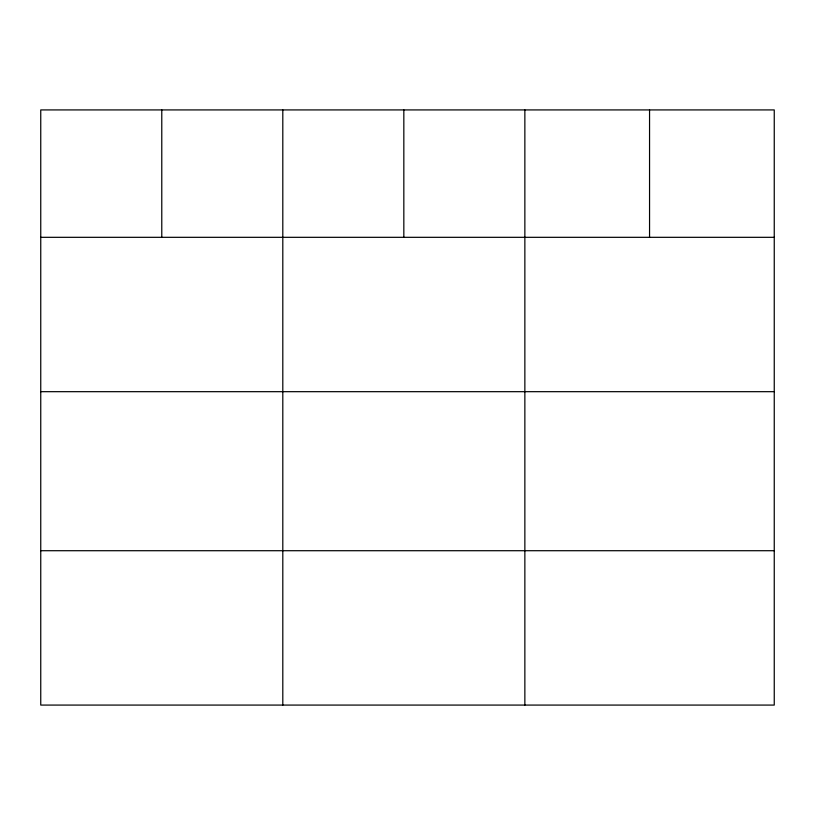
<?xml version="1.0" encoding="UTF-8"?>
<svg xmlns="http://www.w3.org/2000/svg" width="815" height="815" viewBox="0 0 815 815"><rect width="100%" height="100%" fill="white"/><g stroke="black" fill="none" stroke-linecap="round" stroke-linejoin="round"><path stroke-width="1.22" d="M774.25 391.679L774.25 109.923L40.75 109.923L40.75 705.077L774.25 705.077L774.25 391.679L40.75 391.679M40.75 237.318L774.25 237.318M40.75 550.716L774.25 550.716M649.555 109.923L649.555 237.318M524.86 109.923L524.86 705.077M403.832 109.923L403.832 237.318M282.805 109.923L282.805 705.077M161.778 109.923L161.778 237.318"/></g></svg>
